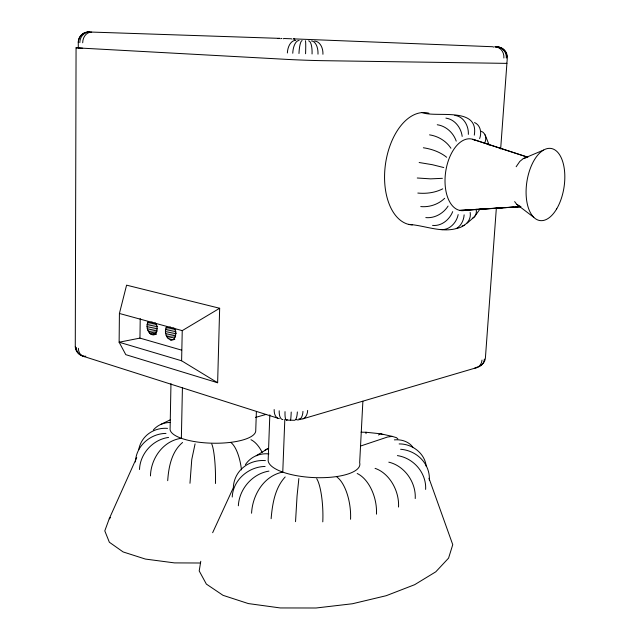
<?xml version="1.0" encoding="UTF-8"?>
<svg xmlns="http://www.w3.org/2000/svg" width="640" height="640" viewBox="0 0 640 640"><rect width="100%" height="100%" fill="white"/><g stroke="black" fill="none" stroke-linecap="round" stroke-linejoin="round"><path stroke-width="0.96" d="M78.496 47.736L76.064 47.76L75.28 345.536A10.112 9.696 17.1 0 0 76.632 350.456M366.016 433.664L366.016 432.256L361.064 432.192M119.416 313.472L119.128 342.216L125.8 354.664L217.632 382.744L219.656 308.264L126.584 285.16L119.416 313.472L182.24 330.632L219.656 308.264M470.16 212.416C471.688 221.12 464.064 227.104 456.264 228.584C440.624 232.832 424.176 225.304 408.496 224.36M181.64 350.144L139.952 338.112L140.224 318.584M170.968 383.616L170.112 428.328A42.856 13.376 1.2 0 0 212.096 443.2A42.856 13.376 1.2 0 0 255.744 430.44L256.384 411.616M217.632 382.744L181.608 360.776L182.24 330.632M182.424 387.808L181.36 438.296C163.2 440.752 150.896 458.36 150.464 475.936M269.824 414.792L268.16 460.544A45.92 15.376 2.8 0 0 316.8 477.68A45.92 15.376 2.8 0 0 359.664 462.72L362.88 401.248M284.816 419.392L282.768 472.08C263.824 475.8 252.48 495.024 251.568 513.232M189.976 483.28L191.768 459.48L195.08 443.856M295.536 521.672L297.064 495.904L298.864 478.512M156.016 334.256C148.792 337.336 144.84 326.624 148.256 321.504M173.6 339.664L170.424 339.92C165.568 337.744 164.064 330.944 166.664 326.536M496.376 207.672L485.408 357.936A10.072 9.616 17.3 0 1 481.936 364.488A10.248 9.784 17.3 0 1 480.504 365.448M500.656 148.96L507.296 58.032A10.784 10.432 -48.7 0 0 504.696 50.352A10.968 10.616 -48.7 0 0 497.336 46.928M167.704 480.672C168.624 467.072 171.576 451.648 182.568 442.48M271.12 518.704C272.368 504.128 274.88 488.072 285.176 476.952M474.288 135.144C479.176 106.04 436.544 118.04 422.088 112.6M139.52 469.512C140.024 453.664 152.888 439.544 168.568 437.424M135.488 461.96C135.808 446.08 150.496 433.48 165.984 433.416M238.344 505.784C239.208 489.08 252.288 473.792 268.928 471.112M200.776 561.288L199.2 570.928L206.36 584.088L223.032 595.328L248.312 603.568L280.248 607.944L316.048 608L352.448 603.752L386.224 595.696L414.648 584.696L435.784 571.816L448.568 558.136L452.752 544.68L428.992 478.264M464.136 214.848C463.76 220.32 461.192 225.832 456.264 228.584M232.24 497.032C232.912 480.096 248.528 466.656 265.112 466.464M479.616 138.592C481.864 132.912 480.624 125.184 474.52 122.536M458.176 214.592C456.568 222.712 449.368 230.608 440.536 229.512M136.72 457.528L109.208 518.848L104.792 530.88L109.36 542.24L123.12 551.936L145.384 559.064L174.496 562.896L200.496 563.008M484.336 143.584C486.848 139.544 486.144 133.232 481.344 131.288M212.648 532.704L233.336 487.712A31.12 29.12 25.3 0 1 243.072 467.56A31.6 29.568 25.2 0 1 265.408 460.6M452.696 211.616C449.584 219.616 441.512 226.384 432.568 225.4M516.152 166.736L519.8 161.44L523.248 158.624L543.544 150.096M480.016 209.008L474.608 216.656L467.2 223.096M448.08 206.064C443.416 213.448 434.648 218.504 425.808 217.6M109.208 518.848L110.592 517.536M444.664 198.296C438.44 204.368 429.392 207.416 420.752 206.576M153.2 334.808C157.856 333.592 157.728 327.192 156.032 323.632M472.336 218.392C475.584 216.696 477.024 212.728 476.152 209.256M171.72 340.048C176.496 338.88 176.432 332.352 174.672 328.72M256.232 455.704L268.24 448.472A30.544 24.312 63.9 0 0 265.016 450.128M378.44 434.968L380.776 433.8L392.24 436.376L396.472 437.664L397.864 438.912M160.824 424.416L170.248 419.84M442.72 188.832C435.12 192.744 426.272 193.88 417.824 193.056M523.248 158.624L526.784 157.432M360.408 446.096L387.528 437.016L392.24 436.376M462.128 225.952L464.544 225.16M303.112 418.768L477.008 367.552M255.504 417.408L266.008 414.448M170.424 339.92L174.184 339.16M172.944 339.696L174.824 339.32M167.952 338.288L175.464 336.776M166.128 335.216L176.464 333.16M166.92 336.888L175.384 335.2M139.952 338.112L119.128 342.216L181.608 360.776M165.608 333.368L175.952 331.328M150.696 334.104L156.328 333M165.4 331.456L175.744 329.432M151.936 334.688L155.696 333.952M154.384 334.456L156.264 334.088M148.536 331.712L156.992 330.08M165.512 329.608L173.976 327.96M149.536 333.088L157.048 331.624M147.76 330.064L157.152 328.264M165.944 327.936L170.648 327.024M147.248 328.248L157.584 326.272M147.04 326.36L156.44 324.584M147.56 322.888L152.264 322.008M147.144 324.536L155.608 322.952M442.4 178.328L430.608 178.864L417.272 178M520.88 206.616L465.048 210.352A36.208 20.352 -81.7 0 1 445.672 171.824A36.208 20.352 -81.7 0 1 475.256 140.384M502.984 207.704L459.712 210.408L520.192 206.776M504.952 207.584L513.8 207.032M515.768 206.912L520.688 206.6M286.56 420.096L294.208 420.288A12.016 3.584 86.8 0 0 295.944 418.968A11.816 3.52 86.8 0 0 297.344 411.952M394.376 439.872C401.2 439.208 408.744 441.44 412.84 447.2M82.68 48.24L78.304 47.928L78.28 42.432A10.864 10.496 58.6 0 1 81.456 34.896A11.056 10.68 58.6 0 1 89.072 32A11.048 10.68 62.8 0 0 81.496 34.928A10.864 10.496 62.8 0 0 78.32 42.504M76.088 47.824L287.144 59.4A24.824 0.472 2.1 0 0 322.656 60.672L506.904 63.376L506.464 63.272M520.224 206.328L516.696 204.32L514.64 201.592M366.016 432.256L380.776 433.8L382.824 434.6M399.152 443.928C412 443.672 424.848 453.176 426.216 466.304M419.16 162.512L432.36 164.704L443.744 167.544M423.36 147.768C431.704 149 440.024 151.952 446.664 157.264M429.552 134.864C438.08 136.136 446.2 140.984 450.928 148.248M437.264 124.752C446.024 126 453.44 132.856 456.232 141.128M445.896 118.12C454.84 119.32 461.128 127.832 462.184 136.408M454.808 115.384C463.76 116.464 468.824 126.032 468.344 134.384M82.616 356.08L277.568 418.128M527.824 157.248L472.76 139.296L527.616 157.128M516.696 204.32L533.784 217.336M488.128 143.84L489.16 145.048L485.12 134.824M231.168 442.728A30.352 10.984 83.7 0 1 241.488 469.912M215.456 483.512A30.328 4.28 88.5 0 0 214.688 459.72A30.792 4.344 88.5 0 0 211.776 444.056M245.416 464.664A30.984 27.192 51.2 0 1 268.904 453.896M322.784 521.856A32.744 7.192 87.5 0 0 321.568 496.112A33.24 7.296 87.5 0 0 316.696 478.68M336.96 477.072A32.792 14.136 81.9 0 1 350.552 519.272M375.064 468.36A32.048 23.32 68.5 0 1 398.528 507.04M357.192 473.504A32.464 19.408 75.9 0 1 376.464 514.16M388.808 462.168A31.552 26.088 58.4 0 1 415.224 498.56M429.344 480.272A30.12 28.328 13.6 0 0 421.688 459.352A30.584 28.768 13.6 0 0 400.624 449.272M397.392 455.6A31.016 27.84 42.4 0 1 425.632 489.416M138.776 449.44A29 27.072 33.7 0 1 147.016 434.968A29.448 27.488 33.6 0 1 167.52 428.368M250.976 439.72A30.04 16.256 78.6 0 1 262.152 452.408M153.392 429.904A28.816 24.864 57.4 0 1 170.056 422.496M506.288 58.056A10.704 10.032 -73.7 0 0 503.832 50.344A10.888 10.208 -73.7 0 0 496.824 46.92M79.824 42.616A10.824 9.816 83.6 0 1 82.792 35A11.008 9.984 83.6 0 1 89.88 32.048M305.568 53.752A12.728 0.68 -87.8 0 0 305.728 44.584A12.952 0.688 -87.8 0 0 305.392 40.752M312.056 53.976A12.72 3.912 -87.9 0 0 311.256 44.776A12.944 3.976 -87.9 0 0 308.584 40.864M298.976 53.504A12.728 2.608 -87.6 0 1 300.12 44.376A12.944 2.648 -87.6 0 1 302.152 40.632M292.768 53.24A12.712 5.704 -87.3 0 1 294.832 44.168A12.936 5.8 -87.3 0 1 299.088 40.512M287.376 52.984A12.76 7.808 -87.1 0 1 295.744 40.384M314.584 41.072A12.752 8.816 -88.1 0 1 322.936 54.272M495.304 46.88A10.76 9.272 -81.7 0 1 503.888 58.024M505.4 51.776A10.72 10.256 -60.8 0 0 504.328 50.312A10.904 10.432 -60.8 0 0 497.136 46.912M505.832 52.576A10.72 10.256 -60.8 0 1 506.48 54.288M506.696 55.184A10.72 10.256 -60.8 0 1 506.88 57.024M82.696 42.776A10.888 8.864 87.9 0 1 91.68 32.128M317.992 54.152A12.712 6.864 -88.1 0 0 316.304 44.952A12.928 6.984 -88.1 0 0 311.512 40.968M496.24 46.872A10.816 9.552 -78 0 1 500.904 48.464M494.704 46.8A10.784 7.992 -83 0 1 496.08 47.008M493.744 47.12A10.624 6.384 -84.5 0 0 492.112 46.704L293.36 38.864A9.28 5.688 -87.3 0 1 294.824 39.232M292.024 39.12A9.384 4.256 -87.5 0 0 290.944 38.768L284.08 38.512A9.376 2.712 -88.1 0 0 283.368 38.8M280.672 38.704A9.384 4.88 -88.3 0 1 281.936 38.44M278.032 38.616A9.288 6.232 -88.5 0 1 279.656 38.368L91.088 32.056A10.912 8.672 86.5 0 0 88.848 32.336M87.144 32.288A10.96 10.04 79.6 0 1 89.744 32.016M482.008 360.104A10.08 8.52 68.6 0 1 474.832 368.048M307.672 410.392A11.84 7.944 76.3 0 1 298.936 418.824M279.328 418.648A11.84 7.04 -74.8 0 1 274.16 409.544M302.96 411.384A11.8 6.184 81.5 0 1 300.712 418.472A12.008 6.288 81.5 0 1 296.024 419.464M291.216 412.04A11.816 0.608 -88.6 0 1 290.744 419.04A12.024 0.624 -88.6 0 1 290.4 420.352M285.024 411.64A11.816 2.352 -84.2 0 0 285.488 418.704A12.016 2.392 -84.2 0 0 287.224 419.6M279.2 410.784A11.8 5.136 -79.3 0 0 280.544 417.968A12 5.224 -79.3 0 0 282.936 419.56M75.296 346.52A10.16 9.632 -26.9 0 0 78.272 353.32A10.336 9.8 -26.9 0 0 82.832 355.664M76.36 347.464A10.112 8.992 -57 0 0 79.128 354.096A10.288 9.152 -57 0 0 82.584 355.984M84.648 356.688A10.16 8.128 -68.6 0 1 78.392 348.312M85.816 356.208A10.288 9.152 -57 0 1 83.368 356.152M484.368 359.12A10.04 9.208 53.2 0 1 481.04 365.52A10.208 9.368 53.2 0 1 476.544 367.32M412.312 224.952A56.584 33.384 -82 0 1 385.584 163.392A56.584 33.384 -82 0 1 428.904 113.24M556.704 208.848A36.48 18.776 -81.2 0 0 553.496 149.176A36.48 18.776 -81.2 0 0 526.168 195.512A36.48 18.776 -81.2 0 0 556.704 208.848"/></g></svg>
